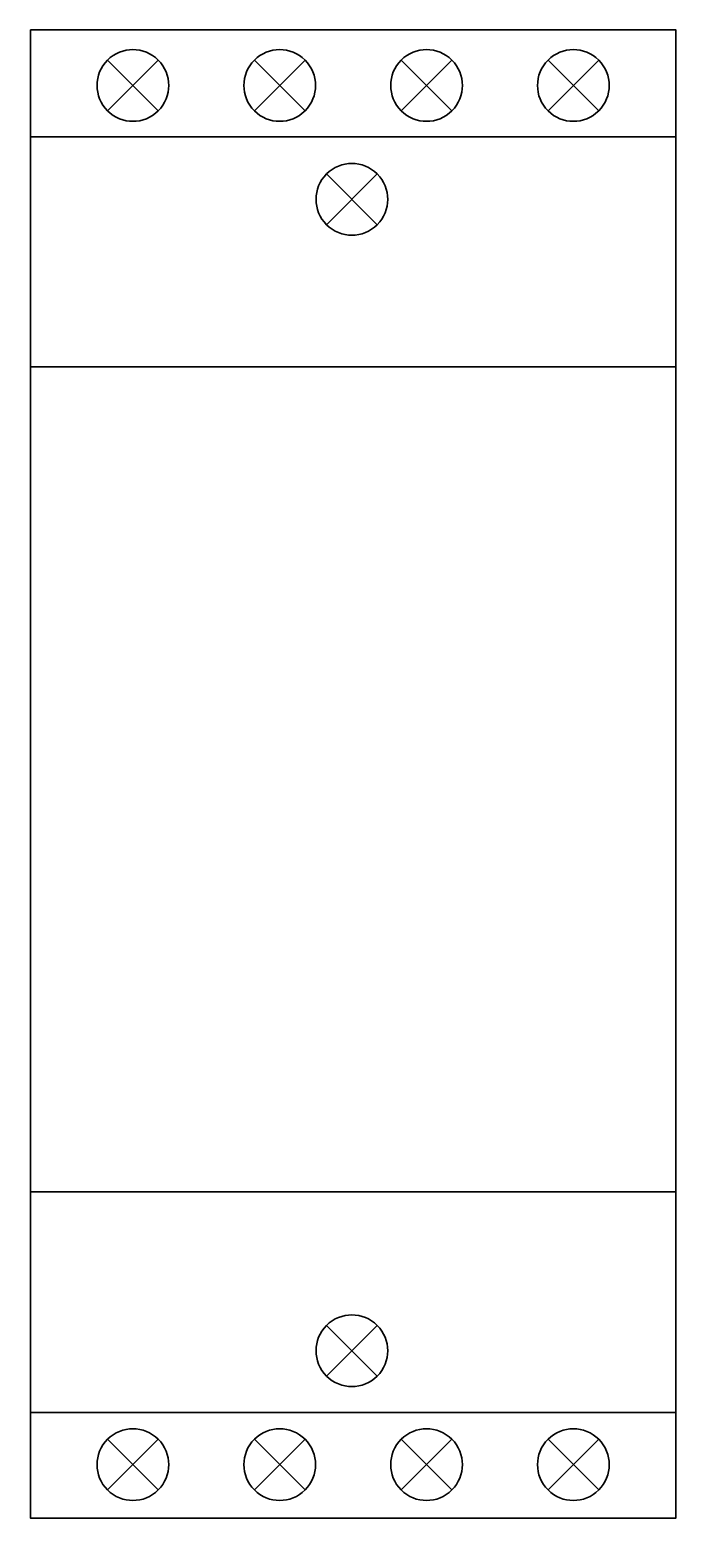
# Model space of a CAD drawing. Header units: inches. Extents: x -0.2 to 35.8, y -83.3 to -0.3.
import ezdxf

# ---------------------------------------------------------------- set-up
doc = ezdxf.new("R2010")
doc.units = ezdxf.units.IN
doc.header["$MEASUREMENT"] = 0
doc.layers.add('Layer 2', color=7, linetype='Continuous')

# ---------------------------------------------------------------- blocks, each defined once
blk = doc.blocks.new('block 2')
at = {"layer": 'Layer 2', "color": 7, "lineweight": 35}
blk.add_lwpolyline([(92.782, 0), (92.782, -83), (128.782, -83), (128.782, 0), (92.782, 0)], dxfattribs=at)
blk = doc.blocks.new('block 7')
at = {"layer": 'Layer 2', "color": 7, "lineweight": 35}
for points in [[(105.272, -78.597), (108.1, -81.425)], [(105.272, -81.425), (108.1, -78.597)]]:
    blk.add_lwpolyline(points, dxfattribs=at)
blk = doc.blocks.new('block 6')
at = {"layer": 'Layer 2', "color": 7, "lineweight": 35}
blk.add_open_spline([(105.272, -81.425), (106.053, -82.206), (107.319, -82.206), (108.1, -81.425), (108.881, -80.644), (108.881, -79.378), (108.1, -78.597), (107.319, -77.816), (106.053, -77.816), (105.272, -78.597), (104.491, -79.378), (104.491, -80.644), (105.272, -81.425)], degree=3, knots=[0, 0, 0, 0, 1, 1, 1, 2, 2, 2, 3, 3, 3, 4, 4, 4, 4], dxfattribs=at)
at = {"layer": 'Layer 2'}
blk.add_blockref('block 7', (0, 0), dxfattribs=at)
blk = doc.blocks.new('block 5')
at = {"layer": 'Layer 2'}
blk.add_blockref('block 6', (0, 0), dxfattribs=at)
blk = doc.blocks.new('block 4')
at = {"layer": 'Layer 2'}
blk.add_blockref('block 5', (0, 0), dxfattribs=at)
blk = doc.blocks.new('block 11')
at = {"layer": 'Layer 2', "color": 7, "lineweight": 35}
for points in [[(113.464, -78.597), (116.293, -81.425)], [(113.464, -81.425), (116.292, -78.597)]]:
    blk.add_lwpolyline(points, dxfattribs=at)
blk = doc.blocks.new('block 10')
at = {"layer": 'Layer 2', "color": 7, "lineweight": 35}
blk.add_open_spline([(113.464, -81.425), (114.245, -82.206), (115.511, -82.206), (116.293, -81.425), (117.074, -80.644), (117.074, -79.378), (116.293, -78.597), (115.511, -77.816), (114.245, -77.816), (113.464, -78.597), (112.683, -79.378), (112.683, -80.644), (113.464, -81.425)], degree=3, knots=[0, 0, 0, 0, 1, 1, 1, 2, 2, 2, 3, 3, 3, 4, 4, 4, 4], dxfattribs=at)
at = {"layer": 'Layer 2'}
blk.add_blockref('block 11', (0, 0), dxfattribs=at)
blk = doc.blocks.new('block 9')
at = {"layer": 'Layer 2'}
blk.add_blockref('block 10', (0, 0), dxfattribs=at)
blk = doc.blocks.new('block 8')
at = {"layer": 'Layer 2'}
blk.add_blockref('block 9', (0, 0), dxfattribs=at)
blk = doc.blocks.new('block 15')
at = {"layer": 'Layer 2', "color": 7, "lineweight": 35}
for points in [[(121.656, -78.597), (124.485, -81.425)], [(121.656, -81.425), (124.485, -78.597)]]:
    blk.add_lwpolyline(points, dxfattribs=at)
blk = doc.blocks.new('block 14')
at = {"layer": 'Layer 2', "color": 7, "lineweight": 35}
blk.add_open_spline([(121.656, -81.425), (122.437, -82.206), (123.704, -82.206), (124.485, -81.425), (125.266, -80.644), (125.266, -79.378), (124.485, -78.597), (123.704, -77.816), (122.437, -77.816), (121.656, -78.597), (120.875, -79.378), (120.875, -80.644), (121.656, -81.425)], degree=3, knots=[0, 0, 0, 0, 1, 1, 1, 2, 2, 2, 3, 3, 3, 4, 4, 4, 4], dxfattribs=at)
at = {"layer": 'Layer 2'}
blk.add_blockref('block 15', (0, 0), dxfattribs=at)
blk = doc.blocks.new('block 13')
at = {"layer": 'Layer 2'}
blk.add_blockref('block 14', (0, 0), dxfattribs=at)
blk = doc.blocks.new('block 12')
at = {"layer": 'Layer 2'}
blk.add_blockref('block 13', (0, 0), dxfattribs=at)
blk = doc.blocks.new('block 19')
at = {"layer": 'Layer 2', "color": 7, "lineweight": 35}
for points in [[(97.08, -78.597), (99.908, -81.425)], [(97.08, -81.425), (99.908, -78.597)]]:
    blk.add_lwpolyline(points, dxfattribs=at)
blk = doc.blocks.new('block 18')
at = {"layer": 'Layer 2', "color": 7, "lineweight": 35}
blk.add_open_spline([(97.08, -81.425), (97.861, -82.206), (99.127, -82.206), (99.908, -81.425), (100.689, -80.644), (100.689, -79.378), (99.908, -78.597), (99.127, -77.816), (97.861, -77.816), (97.08, -78.597), (96.298, -79.378), (96.298, -80.644), (97.08, -81.425)], degree=3, knots=[0, 0, 0, 0, 1, 1, 1, 2, 2, 2, 3, 3, 3, 4, 4, 4, 4], dxfattribs=at)
at = {"layer": 'Layer 2'}
blk.add_blockref('block 19', (0, 0), dxfattribs=at)
blk = doc.blocks.new('block 17')
at = {"layer": 'Layer 2'}
blk.add_blockref('block 18', (0, 0), dxfattribs=at)
blk = doc.blocks.new('block 16')
at = {"layer": 'Layer 2'}
blk.add_blockref('block 17', (0, 0), dxfattribs=at)
blk = doc.blocks.new('block 3')
at = {"layer": 'Layer 2'}
for name in ['block 16', 'block 4', 'block 8', 'block 12']:
    blk.add_blockref(name, (0, 0), dxfattribs=at)
blk = doc.blocks.new('block 24')
at = {"layer": 'Layer 2', "color": 7, "lineweight": 35}
for points in [[(105.272, -1.691), (108.1, -4.52)], [(105.272, -4.519), (108.1, -1.691)]]:
    blk.add_lwpolyline(points, dxfattribs=at)
blk = doc.blocks.new('block 23')
at = {"layer": 'Layer 2', "color": 7, "lineweight": 35}
blk.add_open_spline([(105.272, -4.52), (106.053, -5.301), (107.319, -5.301), (108.1, -4.52), (108.881, -3.739), (108.881, -2.472), (108.1, -1.691), (107.319, -0.91), (106.053, -0.91), (105.272, -1.691), (104.491, -2.472), (104.491, -3.739), (105.272, -4.52)], degree=3, knots=[0, 0, 0, 0, 1, 1, 1, 2, 2, 2, 3, 3, 3, 4, 4, 4, 4], dxfattribs=at)
at = {"layer": 'Layer 2'}
blk.add_blockref('block 24', (0, 0), dxfattribs=at)
blk = doc.blocks.new('block 22')
at = {"layer": 'Layer 2'}
blk.add_blockref('block 23', (0, 0), dxfattribs=at)
blk = doc.blocks.new('block 21')
at = {"layer": 'Layer 2'}
blk.add_blockref('block 22', (0, 0), dxfattribs=at)
blk = doc.blocks.new('block 28')
at = {"layer": 'Layer 2', "color": 7, "lineweight": 35}
for points in [[(113.464, -1.691), (116.293, -4.52)], [(113.464, -4.519), (116.292, -1.691)]]:
    blk.add_lwpolyline(points, dxfattribs=at)
blk = doc.blocks.new('block 27')
at = {"layer": 'Layer 2', "color": 7, "lineweight": 35}
blk.add_open_spline([(113.464, -4.52), (114.245, -5.301), (115.511, -5.301), (116.293, -4.52), (117.074, -3.739), (117.074, -2.472), (116.293, -1.691), (115.511, -0.91), (114.245, -0.91), (113.464, -1.691), (112.683, -2.472), (112.683, -3.739), (113.464, -4.52)], degree=3, knots=[0, 0, 0, 0, 1, 1, 1, 2, 2, 2, 3, 3, 3, 4, 4, 4, 4], dxfattribs=at)
at = {"layer": 'Layer 2'}
blk.add_blockref('block 28', (0, 0), dxfattribs=at)
blk = doc.blocks.new('block 26')
at = {"layer": 'Layer 2'}
blk.add_blockref('block 27', (0, 0), dxfattribs=at)
blk = doc.blocks.new('block 25')
at = {"layer": 'Layer 2'}
blk.add_blockref('block 26', (0, 0), dxfattribs=at)
blk = doc.blocks.new('block 32')
at = {"layer": 'Layer 2', "color": 7, "lineweight": 35}
for points in [[(109.299, -8.041), (112.128, -10.87)], [(109.299, -10.869), (112.127, -8.041)]]:
    blk.add_lwpolyline(points, dxfattribs=at)
blk = doc.blocks.new('block 31')
at = {"layer": 'Layer 2', "color": 7, "lineweight": 35}
blk.add_open_spline([(109.299, -10.87), (110.08, -11.651), (111.346, -11.651), (112.128, -10.87), (112.909, -10.089), (112.909, -8.822), (112.128, -8.041), (111.346, -7.26), (110.08, -7.26), (109.299, -8.041), (108.518, -8.822), (108.518, -10.089), (109.299, -10.87)], degree=3, knots=[0, 0, 0, 0, 1, 1, 1, 2, 2, 2, 3, 3, 3, 4, 4, 4, 4], dxfattribs=at)
at = {"layer": 'Layer 2'}
blk.add_blockref('block 32', (0, 0), dxfattribs=at)
blk = doc.blocks.new('block 30')
at = {"layer": 'Layer 2'}
blk.add_blockref('block 31', (0, 0), dxfattribs=at)
blk = doc.blocks.new('block 29')
at = {"layer": 'Layer 2'}
blk.add_blockref('block 30', (0, 0), dxfattribs=at)
blk = doc.blocks.new('block 36')
at = {"layer": 'Layer 2', "color": 7, "lineweight": 35}
for points in [[(109.299, -72.247), (112.128, -75.075)], [(109.299, -75.075), (112.127, -72.247)]]:
    blk.add_lwpolyline(points, dxfattribs=at)
blk = doc.blocks.new('block 35')
at = {"layer": 'Layer 2', "color": 7, "lineweight": 35}
blk.add_open_spline([(109.299, -75.075), (110.08, -75.856), (111.346, -75.856), (112.128, -75.075), (112.909, -74.294), (112.909, -73.028), (112.128, -72.247), (111.346, -71.466), (110.08, -71.466), (109.299, -72.247), (108.518, -73.028), (108.518, -74.294), (109.299, -75.075)], degree=3, knots=[0, 0, 0, 0, 1, 1, 1, 2, 2, 2, 3, 3, 3, 4, 4, 4, 4], dxfattribs=at)
at = {"layer": 'Layer 2'}
blk.add_blockref('block 36', (0, 0), dxfattribs=at)
blk = doc.blocks.new('block 34')
at = {"layer": 'Layer 2'}
blk.add_blockref('block 35', (0, 0), dxfattribs=at)
blk = doc.blocks.new('block 33')
at = {"layer": 'Layer 2'}
blk.add_blockref('block 34', (0, 0), dxfattribs=at)
blk = doc.blocks.new('block 40')
at = {"layer": 'Layer 2', "color": 7, "lineweight": 35}
for points in [[(121.656, -1.691), (124.485, -4.52)], [(121.656, -4.519), (124.485, -1.691)]]:
    blk.add_lwpolyline(points, dxfattribs=at)
blk = doc.blocks.new('block 39')
at = {"layer": 'Layer 2', "color": 7, "lineweight": 35}
blk.add_open_spline([(121.656, -4.52), (122.437, -5.301), (123.704, -5.301), (124.485, -4.52), (125.266, -3.739), (125.266, -2.472), (124.485, -1.691), (123.704, -0.91), (122.437, -0.91), (121.656, -1.691), (120.875, -2.472), (120.875, -3.739), (121.656, -4.52)], degree=3, knots=[0, 0, 0, 0, 1, 1, 1, 2, 2, 2, 3, 3, 3, 4, 4, 4, 4], dxfattribs=at)
at = {"layer": 'Layer 2'}
blk.add_blockref('block 40', (0, 0), dxfattribs=at)
blk = doc.blocks.new('block 38')
at = {"layer": 'Layer 2'}
blk.add_blockref('block 39', (0, 0), dxfattribs=at)
blk = doc.blocks.new('block 37')
at = {"layer": 'Layer 2'}
blk.add_blockref('block 38', (0, 0), dxfattribs=at)
blk = doc.blocks.new('block 44')
at = {"layer": 'Layer 2', "color": 7, "lineweight": 35}
for points in [[(97.08, -1.691), (99.908, -4.52)], [(97.08, -4.519), (99.908, -1.691)]]:
    blk.add_lwpolyline(points, dxfattribs=at)
blk = doc.blocks.new('block 43')
at = {"layer": 'Layer 2', "color": 7, "lineweight": 35}
blk.add_open_spline([(97.08, -4.52), (97.861, -5.301), (99.127, -5.301), (99.908, -4.52), (100.689, -3.739), (100.689, -2.472), (99.908, -1.691), (99.127, -0.91), (97.861, -0.91), (97.08, -1.691), (96.298, -2.472), (96.298, -3.739), (97.08, -4.52)], degree=3, knots=[0, 0, 0, 0, 1, 1, 1, 2, 2, 2, 3, 3, 3, 4, 4, 4, 4], dxfattribs=at)
at = {"layer": 'Layer 2'}
blk.add_blockref('block 44', (0, 0), dxfattribs=at)
blk = doc.blocks.new('block 42')
at = {"layer": 'Layer 2'}
blk.add_blockref('block 43', (0, 0), dxfattribs=at)
blk = doc.blocks.new('block 41')
at = {"layer": 'Layer 2'}
blk.add_blockref('block 42', (0, 0), dxfattribs=at)
blk = doc.blocks.new('block 20')
at = {"layer": 'Layer 2'}
for name in ['block 41', 'block 21', 'block 25', 'block 37', 'block 29', 'block 33']:
    blk.add_blockref(name, (0, 0), dxfattribs=at)

msp = doc.modelspace()

# ---------------------------------------------------------------- linework, layer by layer
at = {"layer": 'Layer 2', "color": 7, "lineweight": 35}
for points in [[(-0.188, -6.3), (35.808, -6.3)], [(-0.188, -19.126), (35.808, -19.126)], [(-0.239, -65.118), (35.832, -65.118)], [(-0.239, -77.438), (35.832, -77.438)]]:
    msp.add_lwpolyline(points, dxfattribs=at)

# ---------------------------------------------------------------- block references
at = {"layer": 'Layer 2'}
for name in ['block 2', 'block 20', 'block 3']:
    msp.add_blockref(name, (-92.979, -0.326), dxfattribs=at)

doc.saveas('drawing.dxf')
